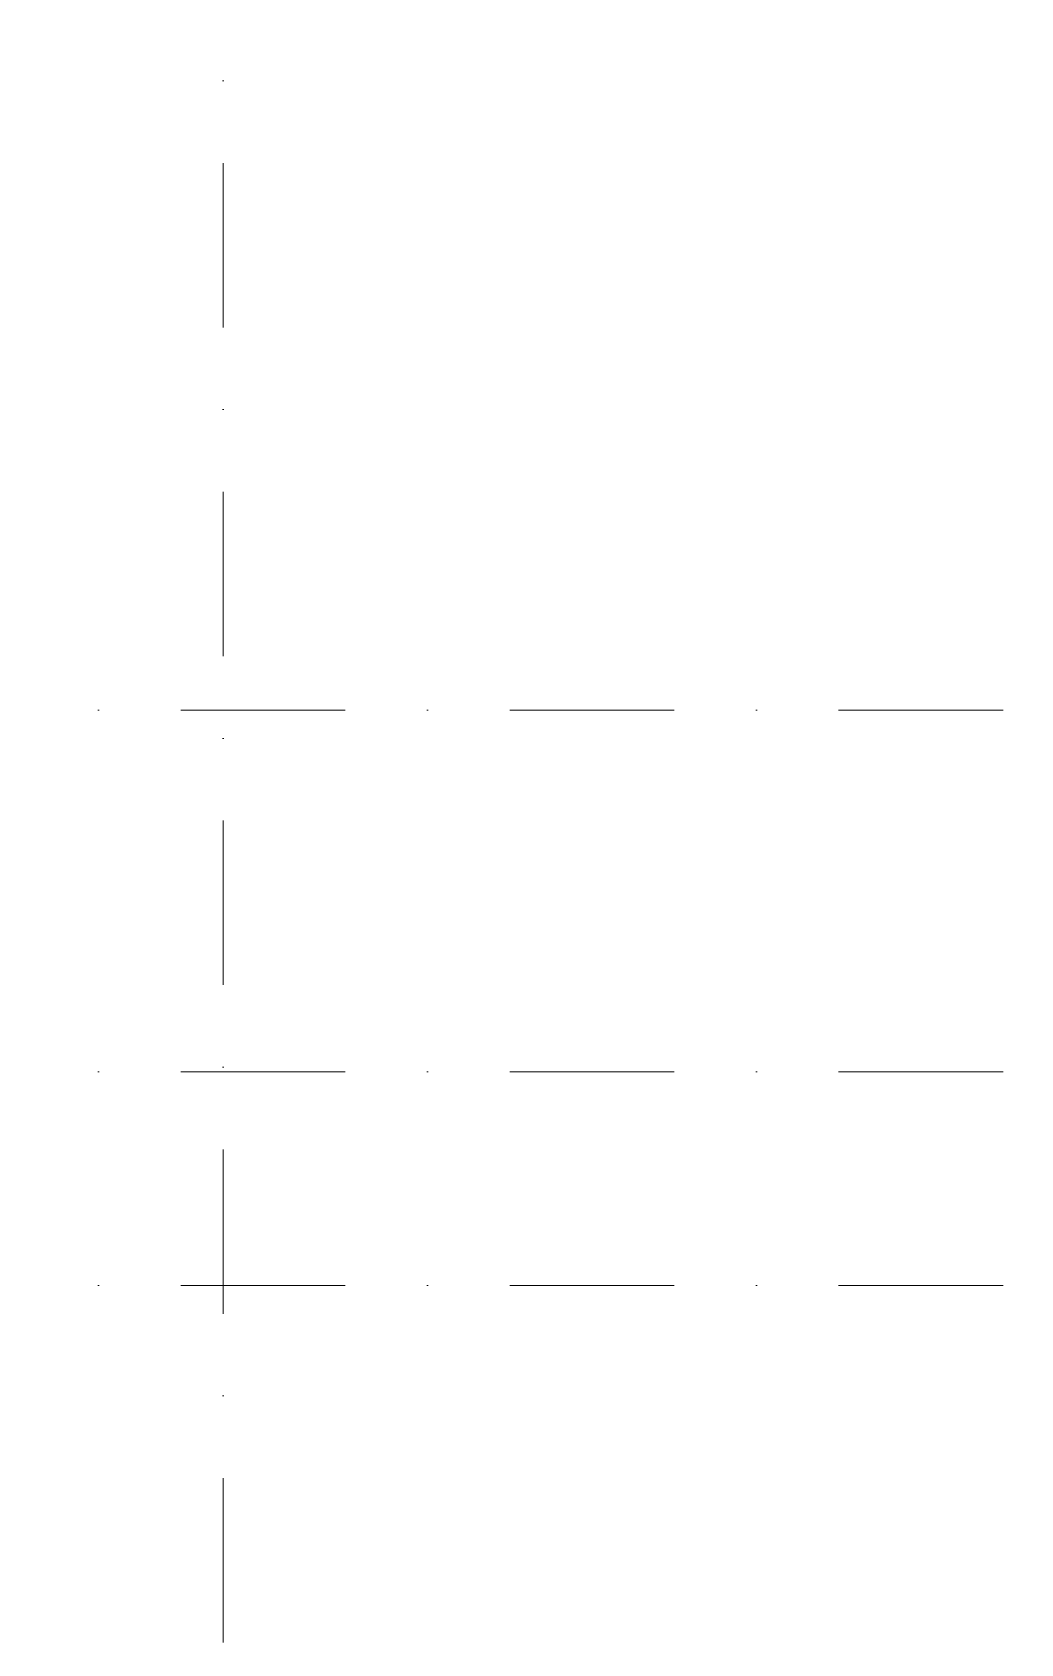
# Model space of a CAD drawing. Header units: millimetres. Extents: x -27612495 to -27487022, y 19489767 to 19649472.
# Drawn here: x -27534107 to -27531101, y 19511149 to 19516051 of the extents above; entities that cross this region are included whole.
import ezdxf
from ezdxf.enums import TextEntityAlignment as Align

# ---------------------------------------------------------------- set-up
doc = ezdxf.new("R2010")
doc.units = ezdxf.units.MM
doc.header["$MEASUREMENT"] = 0
doc.linetypes.add('DASHDOT', pattern=[1, 0.5, -0.25, 0, -0.25])
doc.layers.add('A-AXIS-TEXT', color=3, linetype='Continuous')
doc.layers.add('axies', color=250, linetype='DASHDOT', lineweight=9)
doc.layers.add('dim', color=3, linetype='Continuous', lineweight=9)
doc.styles.add('x-arab', font='xarb.shx')

# ---------------------------------------------------------------- blocks, each defined once
blk = doc.blocks.new('ax')
at = {"layer": 'axies', "linetype": 'DASHDOT', "lineweight": 9}
for p, q in [((12412.0003, -3388.3757), (12412.0003, -3415.3649)), ((12409.8717, -3400.0408), (12435.2358, -3400.0408)), ((12409.8717, -3401.1408), (12435.2358, -3401.1408)), ((12409.8717, -3401.7908), (12435.2358, -3401.7908))]:
    blk.add_line(p, q, dxfattribs=at)
at = {"layer": 'A-AXIS-TEXT', "style": 'x-arab', "flags": 12}
for tag, p in [('1', (12409.4717, -3390.5485)), ('1', (12409.4717, -3390.5485)), ('1', (12435.6358, -3390.5485)), ('1', (12435.6358, -3390.5485)), ('2', (12409.4717, -3395.5485)), ('2', (12435.6358, -3395.5485)), ('3', (12409.4717, -3397.1485)), ('3', (12435.6358, -3397.1485)), ('4', (12409.4717, -3400.0485)), ('4', (12435.6358, -3400.0485)), ('5', (12409.4717, -3401.1485)), ('5', (12435.6358, -3401.1485)), ('6', (12409.4717, -3401.7985)), ('6', (12435.6358, -3401.7985)), ('7', (12409.4717, -3403.6985)), ('7', (12435.6358, -3403.6985)), ('8', (12409.4717, -3405.3479)), ('8', (12435.6358, -3405.3479)), ('9', (12409.4717, -3409.2517)), ('9', (12435.6358, -3409.2517)), ('10', (12409.4717, -3413.1626)), ('10', (12435.6358, -3413.1626))]:
    blk.add_attdef(tag, text='', height=0.36, dxfattribs=at).set_placement(p, align=Align.MIDDLE)

msp = doc.modelspace()

# ---------------------------------------------------------------- block references
at = {"layer": 'dim', "linetype": 'ByBlock', "lineweight": 30, "xscale": 1000, "yscale": 1000, "zscale": 1000}
msp.add_blockref('ax', (-39945526.836, 22914029.512), dxfattribs=at)

doc.saveas('drawing.dxf')
